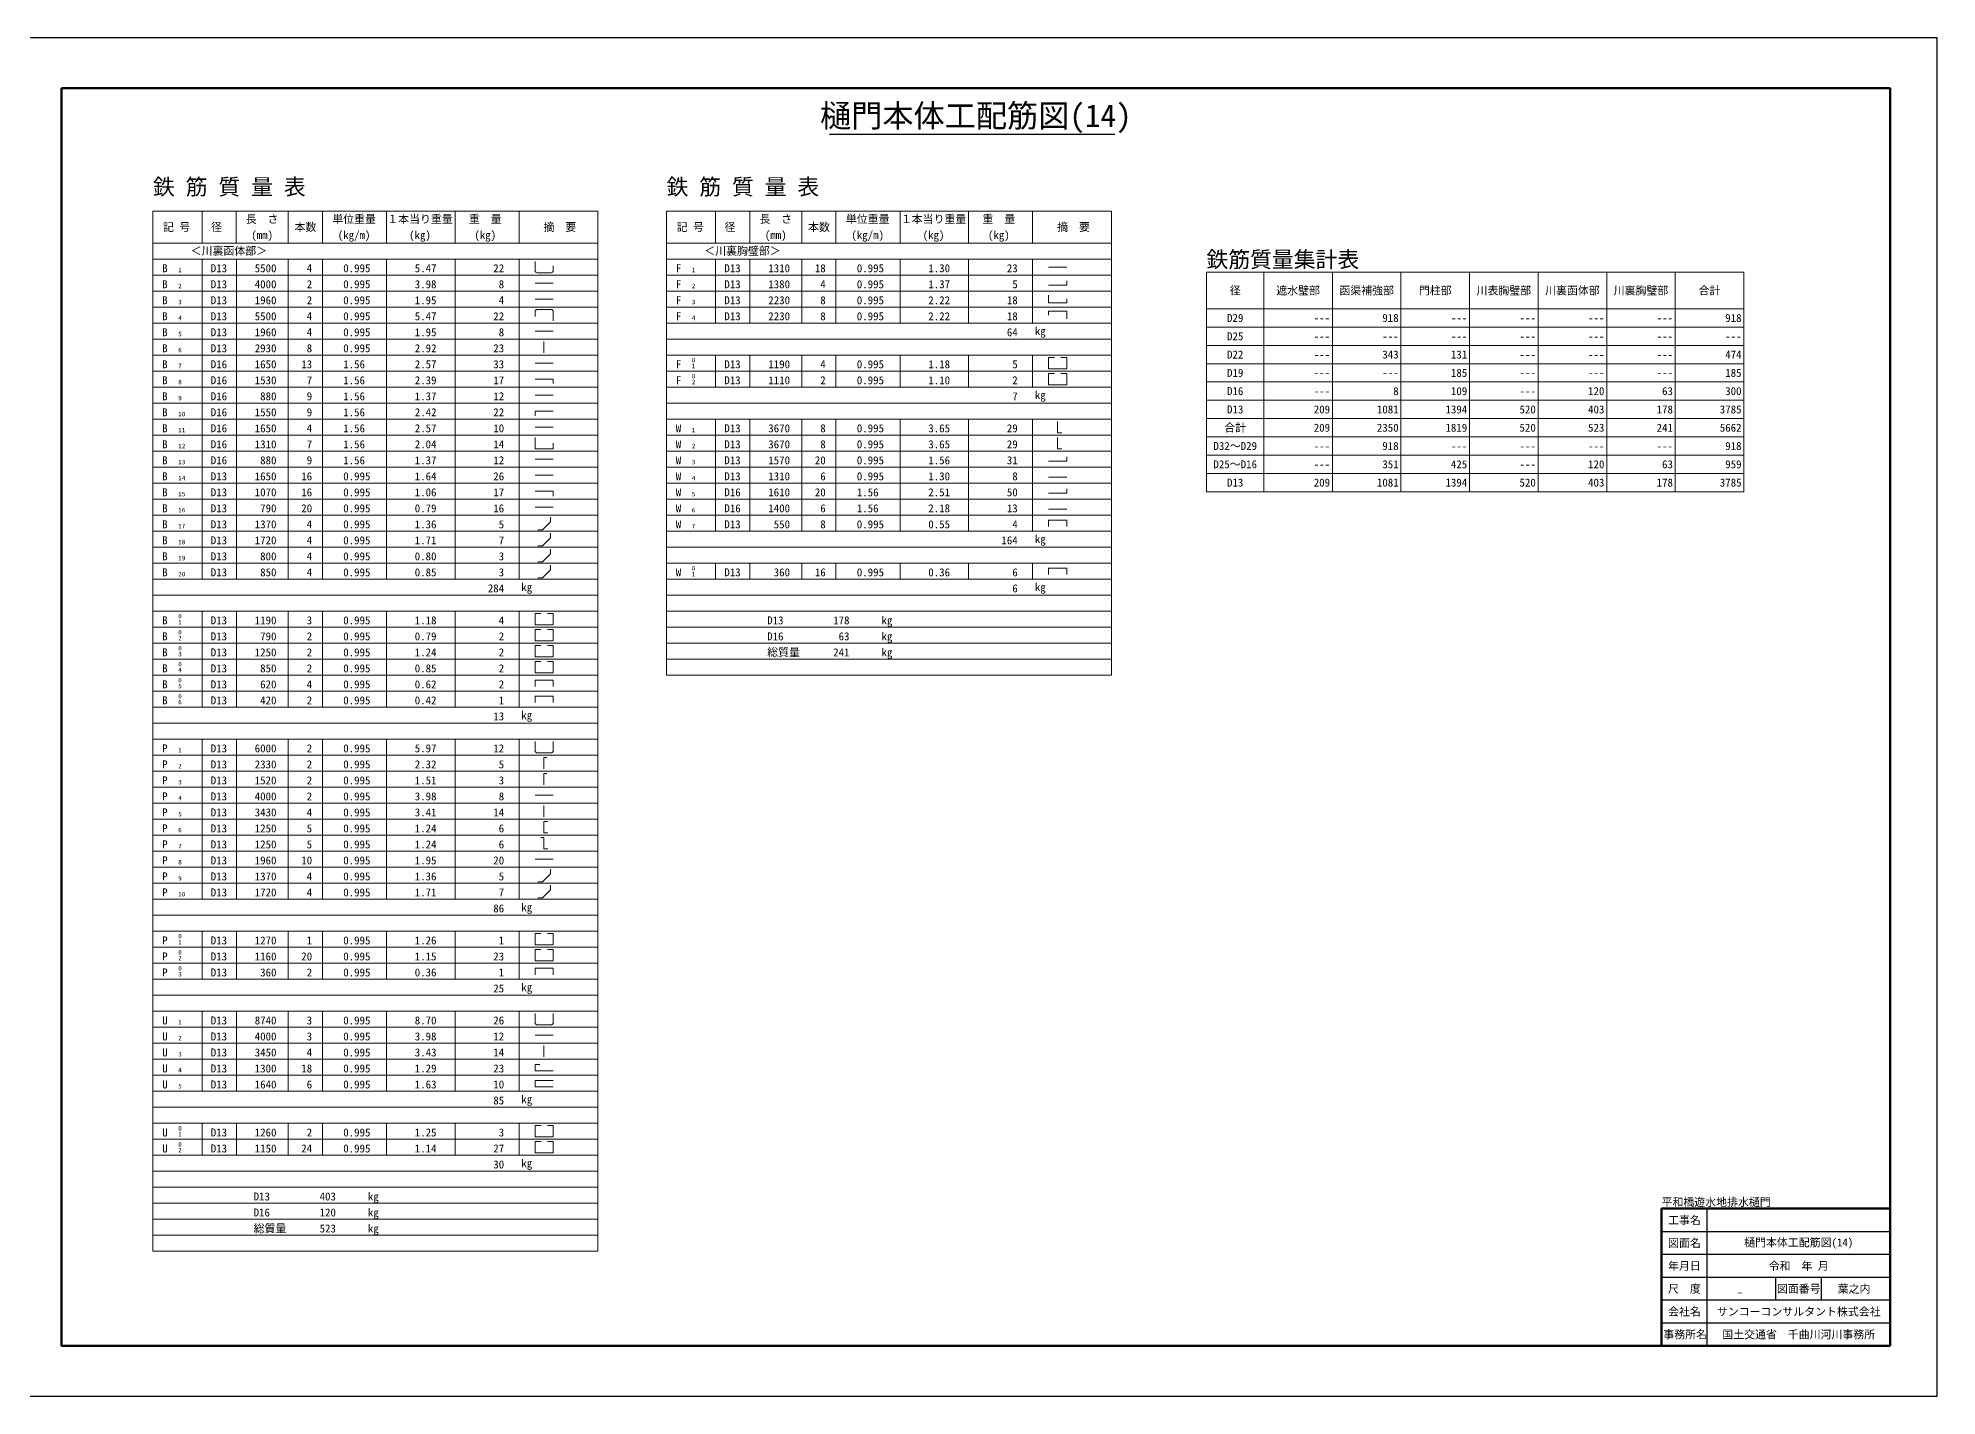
# Model space of a CAD drawing. Header units: millimetres. Extents: x 169470 to 758170, y -17820 to 11880.
# Drawn here: x 716632 to 758170, y -17820 to 11880 of the extents above; entities that cross this region are included whole.
import ezdxf
from ezdxf.enums import TextEntityAlignment as Align

# ---------------------------------------------------------------- set-up
doc = ezdxf.new("R2010")
doc.units = ezdxf.units.MM
doc.header["$LTSCALE"] = 50
doc.layers.get('Defpoints').update_dxf_attribs({"color": 151})
for name, color, linetype, lineweight in [('D-MTR-LINE', 7, 'Continuous', 13), ('D-MTR-TXT', 7, 'Continuous', 13), ('D-STR-TXT', 7, 'Continuous', 13), ('D-TTL', 2, 'Continuous', 140), ('D-TTL-FRAM', 2, 'Continuous', 50), ('D-TTL-LINE', 7, 'Continuous', 25), ('D-TTL-TXT', 7, 'Continuous', 25)]:
    doc.layers.add(name, color=color, linetype=linetype, lineweight=lineweight)
doc.styles.add('MS ゴシック', font='MS Gothic.ttf')
doc.styles.add('YOKO_GOTHIC', font='MS Gothic.ttf')

msp = doc.modelspace()

# ---------------------------------------------------------------- linework, layer by layer
at = {"layer": 'D-MTR-LINE'}
for p, q in [((742193.98, 6756.81), (753943.98, 6756.81)), ((742193.98, 6756.81), (742193.98, 1956.81)), ((743443.98, 6756.81), (743443.98, 1956.81)), ((744943.98, 6756.81), (744943.98, 1956.81)), ((746443.98, 6756.81), (746443.98, 1956.81)), ((747943.98, 6756.81), (747943.98, 1956.81)), ((749443.98, 6756.81), (749443.98, 1956.81)), ((750943.98, 6756.81), (750943.98, 1956.81)), ((752443.98, 6756.81), (752443.98, 1956.81)), ((753943.98, 6756.81), (753943.98, 1956.81)), ((742193.98, 5956.81), (753943.98, 5956.81)), ((742193.98, 5556.81), (753943.98, 5556.81)), ((742193.98, 5156.81), (753943.98, 5156.81)), ((742193.98, 4756.81), (753943.98, 4756.81)), ((742193.98, 4356.81), (753943.98, 4356.81)), ((742193.98, 3956.81), (753943.98, 3956.81)), ((742193.98, 3556.81), (753943.98, 3556.81)), ((742193.98, 3156.81), (753943.98, 3156.81)), ((742193.98, 2756.81), (753943.98, 2756.81)), ((742193.98, 2356.81), (753943.98, 2356.81)), ((742193.98, 1956.81), (753943.98, 1956.81))]:
    msp.add_line(p, q, dxfattribs=at)
at = {"layer": 'D-STR-TXT'}
for p, q in [((728880.8, 8095.09), (719147.57, 8095.09)), ((719147.57, 8095.09), (719147.57, 7045.09)), ((720220.26, 8095.09), (720220.26, 7395.09)), ((720970.25, 8095.09), (720970.25, 7395.09)), ((722103.77, 8095.09), (722103.77, 7395.09)), ((722853.76, 8095.09), (722853.76, 7395.09)), ((724253.74, 8095.09), (724253.74, 7395.09)), ((725753.73, 8095.09), (725753.73, 7395.09)), ((727153.72, 8095.09), (727153.72, 7395.09)), ((728880.8, 8095.09), (728880.8, 7045.09)), ((740114.02, 8095.09), (730380.8, 8095.09)), ((730380.8, 8095.09), (730380.8, 7045.09)), ((731453.49, 8095.09), (731453.49, 7395.09)), ((732203.48, 8095.09), (732203.48, 7395.09)), ((733336.99, 8095.09), (733336.99, 7395.09)), ((734086.99, 8095.09), (734086.99, 7395.09)), ((735486.97, 8095.09), (735486.97, 7395.09)), ((736986.96, 8095.09), (736986.96, 7395.09)), ((738386.94, 8095.09), (738386.94, 7395.09)), ((740114.02, 8095.09), (740114.02, 7045.09)), ((719147.8, 7395.09), (728880.8, 7395.09)), ((730381.02, 7395.09), (740114.02, 7395.09)), ((719147.8, 7045.09), (728880.8, 7045.09)), ((719147.8, 7045.09), (719147.8, -14654.91)), ((719147.8, 6695.09), (728880.8, 6695.09)), ((720220.8, 7045.09), (720220.8, 45.09)), ((720970.8, 7045.09), (720970.8, 45.09)), ((722103.8, 7045.09), (722103.8, 45.09)), ((722853.8, 7045.09), (722853.8, 45.09)), ((724253.8, 7045.09), (724253.8, 45.09)), ((725753.8, 7045.09), (725753.8, 45.09)), ((727153.8, 7045.09), (727153.8, 45.09)), ((727503.8, 6795.09), (727503.8, 6995.09)), ((727553.8, 6745.09), (727853.8, 6745.09)), ((727903.8, 6795.09), (727903.8, 6895.09)), ((728880.8, 7045.09), (728880.8, -14654.91)), ((730381.02, 7045.09), (730381.02, -2054.91)), ((730381.02, 7045.09), (740114.02, 7045.09)), ((730381.02, 6695.09), (740114.02, 6695.09)), ((731454.02, 7045.09), (731454.02, 5645.09)), ((732204.02, 7045.09), (732204.02, 5645.09)), ((733337.02, 7045.09), (733337.02, 5645.09)), ((734087.02, 7045.09), (734087.02, 5645.09)), ((735487.02, 7045.09), (735487.02, 5645.09)), ((736987.02, 7045.09), (736987.02, 5645.09)), ((738387.02, 7045.09), (738387.02, 5645.09)), ((738737.02, 6870.09), (739137.02, 6870.09)), ((740114.02, 7045.09), (740114.02, -2054.91)), ((719147.8, 6345.09), (728880.8, 6345.09)), ((727503.8, 6520.09), (727903.8, 6520.09)), ((730381.02, 6345.09), (740114.02, 6345.09)), ((738737.02, 6476.71), (739137.02, 6476.71)), ((738737.02, 6087.99), (738737.02, 6257.49)), ((739137.02, 6476.71), (739137.02, 6567.44)), ((719147.8, 5995.09), (728880.8, 5995.09)), ((727503.8, 6170.09), (727903.8, 6170.09)), ((730381.02, 5995.09), (740114.02, 5995.09)), ((738737.02, 6087.99), (739137.02, 6087.99)), ((739137.02, 5907.49), (738737.02, 5907.49)), ((738737.02, 5907.49), (738737.02, 5816.76)), ((739137.02, 6087.99), (739137.02, 6178.72)), ((739137.02, 5907.49), (739137.02, 5737.99)), ((719147.8, 5645.09), (728880.8, 5645.09)), ((727503.8, 5470.09), (727903.8, 5470.09)), ((730381.02, 5645.09), (740114.02, 5645.09)), ((719147.8, 5295.09), (728880.8, 5295.09)), ((727697.25, 4995.09), (727697.25, 5245.09)), ((730381.02, 5295.09), (740114.02, 5295.09)), ((719147.8, 4945.09), (728880.8, 4945.09)), ((719147.8, 4595.09), (728880.8, 4595.09)), ((727503.8, 4770.09), (727903.8, 4770.09)), ((730381.02, 4945.09), (740114.02, 4945.09)), ((730381.02, 4595.09), (740114.02, 4595.09)), ((731454.02, 4945.09), (731454.02, 4245.09)), ((732204.02, 4945.09), (732204.02, 4245.09)), ((733337.02, 4945.09), (733337.02, 4245.09)), ((734087.02, 4945.09), (734087.02, 4245.09)), ((735487.02, 4945.09), (735487.02, 4245.09)), ((736987.02, 4945.09), (736987.02, 4245.09)), ((738387.02, 4945.09), (738387.02, 4245.09)), ((738737.02, 4645.09), (738737.02, 4895.09)), ((738737.02, 4895.09), (738867.7, 4895.09)), ((738737.02, 4645.09), (739137.02, 4645.09)), ((739137.02, 4895.09), (739006.35, 4895.09)), ((739137.02, 4645.09), (739137.02, 4895.09)), ((719147.8, 4245.09), (728880.8, 4245.09)), ((730381.02, 4245.09), (740114.02, 4245.09)), ((738737.02, 4295.09), (738737.02, 4545.09)), ((738737.02, 4545.09), (738867.7, 4545.09)), ((738737.02, 4295.09), (739137.02, 4295.09)), ((739137.02, 4545.09), (739006.35, 4545.09)), ((739137.02, 4295.09), (739137.02, 4545.09)), ((719147.8, 3895.09), (728880.8, 3895.09)), ((727503.8, 4070.09), (727903.8, 4070.09)), ((730381.02, 3895.09), (740114.02, 3895.09)), ((719147.8, 3545.09), (728880.8, 3545.09)), ((727503.8, 3370.09), (727903.8, 3370.09)), ((730381.02, 3545.09), (740114.02, 3545.09)), ((731454.02, 3545.09), (731454.02, 1095.09)), ((732204.02, 3545.09), (732204.02, 1095.09)), ((733337.02, 3545.09), (733337.02, 1095.09)), ((734087.02, 3545.09), (734087.02, 1095.09)), ((735487.02, 3545.09), (735487.02, 1095.09)), ((736987.02, 3545.09), (736987.02, 1095.09)), ((738387.02, 3545.09), (738387.02, 1095.09)), ((738930.47, 3245.09), (738930.47, 3495.09)), ((719147.8, 3195.09), (728880.8, 3195.09)), ((727503.8, 2895.09), (727503.8, 3145.09)), ((727903.8, 3020.09), (727903.8, 2895.09)), ((730381.02, 3195.09), (740114.02, 3195.09)), ((738930.47, 3245.09), (739029.29, 3245.09)), ((738930.47, 2895.09), (738930.47, 3145.09)), ((719147.8, 2845.09), (728880.8, 2845.09)), ((719147.8, 2495.09), (728880.8, 2495.09)), ((727503.8, 2895.09), (727903.8, 2895.09)), ((727503.8, 2670.09), (727903.8, 2670.09)), ((730381.02, 2845.09), (740114.02, 2845.09)), ((730381.02, 2495.09), (740114.02, 2495.09)), ((738737.02, 2626.71), (739137.02, 2626.71)), ((738930.47, 2895.09), (739029.29, 2895.09)), ((739137.02, 2626.71), (739137.02, 2717.44)), ((719147.8, 2145.09), (728880.8, 2145.09)), ((727503.8, 2320.09), (727903.8, 2320.09)), ((730381.02, 2145.09), (740114.02, 2145.09)), ((738737.02, 2276.71), (739137.02, 2276.71)), ((719147.8, 1795.09), (728880.8, 1795.09)), ((730381.02, 1795.09), (740114.02, 1795.09)), ((738737.02, 1926.71), (739137.02, 1926.71)), ((739137.02, 1926.71), (739137.02, 2017.44)), ((719147.8, 1445.09), (728880.8, 1445.09)), ((727503.8, 1620.09), (727903.8, 1620.09)), ((727666.49, 1125.01), (727843.27, 1301.79)), ((727843.27, 1301.79), (727843.27, 1401.79)), ((730381.02, 1445.09), (740114.02, 1445.09)), ((738737.02, 1576.71), (739137.02, 1576.71)), ((738737.02, 1193.53), (738737.02, 1333.56)), ((738737.02, 1333.56), (739137.02, 1333.56)), ((739137.02, 1333.56), (739137.02, 1193.53)), ((719147.8, 1095.09), (728880.8, 1095.09)), ((727566.49, 1125.01), (727666.49, 1125.01)), ((727666.49, 775.01), (727843.27, 951.79)), ((727843.27, 951.79), (727843.27, 1051.79)), ((730381.02, 1095.09), (740114.02, 1095.09)), ((719147.8, 745.09), (728880.8, 745.09)), ((727566.49, 775.01), (727666.49, 775.01)), ((727566.49, 425.01), (727666.49, 425.01)), ((727666.49, 425.01), (727843.27, 601.79)), ((727843.27, 601.79), (727843.27, 701.79)), ((730381.02, 745.09), (740114.02, 745.09)), ((719147.8, 395.09), (728880.8, 395.09)), ((719147.8, 45.09), (728880.8, 45.09)), ((727566.49, 75.01), (727666.49, 75.01)), ((727666.49, 75.01), (727843.27, 251.79)), ((727843.27, 251.79), (727843.27, 351.79)), ((730381.02, 395.09), (740114.02, 395.09)), ((730381.02, 45.09), (740114.02, 45.09)), ((731454.02, 395.09), (731454.02, 45.09)), ((732204.02, 395.09), (732204.02, 45.09)), ((733337.02, 395.09), (733337.02, 45.09)), ((734087.02, 395.09), (734087.02, 45.09)), ((735487.02, 395.09), (735487.02, 45.09)), ((736987.02, 395.09), (736987.02, 45.09)), ((738387.02, 395.09), (738387.02, 45.09)), ((738737.02, 143.53), (738737.02, 283.56)), ((738737.02, 283.56), (739137.02, 283.56)), ((739137.02, 283.56), (739137.02, 143.53)), ((719147.8, -304.91), (728880.8, -304.91)), ((730381.02, -304.91), (740114.02, -304.91)), ((719147.8, -654.91), (728880.8, -654.91)), ((720220.8, -654.91), (720220.8, -2754.91)), ((720970.8, -654.91), (720970.8, -2754.91)), ((722103.8, -654.91), (722103.8, -2754.91)), ((722853.8, -654.91), (722853.8, -2754.91)), ((724253.8, -654.91), (724253.8, -2754.91)), ((725753.8, -654.91), (725753.8, -2754.91)), ((727153.8, -654.91), (727153.8, -2754.91)), ((727503.8, -954.91), (727503.8, -704.91)), ((727503.8, -704.91), (727634.47, -704.91)), ((727903.8, -704.91), (727773.12, -704.91)), ((727903.8, -954.91), (727903.8, -704.91)), ((730381.02, -654.91), (740114.02, -654.91)), ((719147.8, -1004.91), (728880.8, -1004.91)), ((727503.8, -954.91), (727903.8, -954.91)), ((727503.8, -1304.91), (727503.8, -1054.91)), ((727503.8, -1054.91), (727634.47, -1054.91)), ((727903.8, -1054.91), (727773.12, -1054.91)), ((727903.8, -1304.91), (727903.8, -1054.91)), ((730381.02, -1004.91), (740114.02, -1004.91)), ((719147.8, -1354.91), (728880.8, -1354.91)), ((727503.8, -1304.91), (727903.8, -1304.91)), ((727503.8, -1654.91), (727503.8, -1404.91)), ((727503.8, -1404.91), (727634.47, -1404.91)), ((727503.8, -1654.91), (727903.8, -1654.91)), ((727903.8, -1404.91), (727773.12, -1404.91)), ((727903.8, -1654.91), (727903.8, -1404.91)), ((730381.02, -1354.91), (740114.02, -1354.91)), ((719147.8, -1704.91), (728880.8, -1704.91)), ((719147.8, -2054.91), (728880.8, -2054.91)), ((727503.8, -2004.91), (727503.8, -1754.91)), ((727503.8, -1754.91), (727634.47, -1754.91)), ((727503.8, -2004.91), (727903.8, -2004.91)), ((727903.8, -1754.91), (727773.12, -1754.91)), ((727903.8, -2004.91), (727903.8, -1754.91)), ((730381.02, -1704.91), (740114.02, -1704.91)), ((730381.02, -2054.91), (740114.02, -2054.91)), ((719147.8, -2404.91), (728880.8, -2404.91)), ((727503.8, -2306.47), (727503.8, -2166.44)), ((727503.8, -2166.44), (727903.8, -2166.44)), ((727903.8, -2166.44), (727903.8, -2306.47)), ((719147.8, -2754.91), (728880.8, -2754.91)), ((727503.8, -2656.47), (727503.8, -2516.44)), ((727503.8, -2516.44), (727903.8, -2516.44)), ((727903.8, -2516.44), (727903.8, -2656.47)), ((719147.8, -3104.91), (728880.8, -3104.91)), ((719147.8, -3454.91), (728880.8, -3454.91)), ((720220.8, -3454.91), (720220.8, -6954.91)), ((720970.8, -3454.91), (720970.8, -6954.91)), ((722103.8, -3454.91), (722103.8, -6954.91)), ((722853.8, -3454.91), (722853.8, -6954.91)), ((724253.8, -3454.91), (724253.8, -6954.91)), ((725753.8, -3454.91), (725753.8, -6954.91)), ((727153.8, -3454.91), (727153.8, -6954.91)), ((727503.8, -3704.91), (727503.8, -3504.91)), ((727903.8, -3704.91), (727903.8, -3504.91)), ((719147.8, -3804.91), (728880.8, -3804.91)), ((727553.8, -3754.91), (727853.8, -3754.91)), ((727697.25, -4104.91), (727697.25, -3854.91)), ((727697.25, -3854.91), (727763.21, -3854.91)), ((719147.8, -4154.91), (728880.8, -4154.91)), ((719147.8, -4504.91), (728880.8, -4504.91)), ((727697.25, -4454.91), (727697.25, -4204.91)), ((727697.25, -4204.91), (727763.21, -4204.91)), ((719147.8, -4854.91), (728880.8, -4854.91)), ((727503.8, -4679.91), (727903.8, -4679.91)), ((727697.25, -5154.91), (727697.25, -4904.91)), ((719147.8, -5204.91), (728880.8, -5204.91)), ((727697.25, -5504.91), (727697.25, -5254.91)), ((727697.25, -5254.91), (727786.02, -5254.91)), ((719147.8, -5554.91), (728880.8, -5554.91)), ((727697.25, -5604.91), (727631.28, -5604.91)), ((727697.25, -5504.91), (727786.02, -5504.91)), ((727697.25, -5854.91), (727697.25, -5604.91)), ((719147.8, -5904.91), (728880.8, -5904.91)), ((727503.8, -6079.91), (727903.8, -6079.91)), ((727697.25, -5854.91), (727786.02, -5854.91)), ((719147.8, -6254.91), (728880.8, -6254.91)), ((719147.8, -6604.91), (728880.8, -6604.91)), ((727566.49, -6574.99), (727666.49, -6574.99)), ((727666.49, -6574.99), (727843.27, -6398.21)), ((727843.27, -6398.21), (727843.27, -6298.21)), ((719147.8, -6954.91), (728880.8, -6954.91)), ((727566.49, -6924.99), (727666.49, -6924.99)), ((727666.49, -6924.99), (727843.27, -6748.21)), ((727843.27, -6748.21), (727843.27, -6648.21)), ((719147.8, -7304.91), (728880.8, -7304.91)), ((719147.8, -7654.91), (728880.8, -7654.91)), ((720220.8, -7654.91), (720220.8, -8704.91)), ((720970.8, -7654.91), (720970.8, -8704.91)), ((722103.8, -7654.91), (722103.8, -8704.91)), ((722853.8, -7654.91), (722853.8, -8704.91)), ((724253.8, -7654.91), (724253.8, -8704.91)), ((725753.8, -7654.91), (725753.8, -8704.91)), ((727153.8, -7654.91), (727153.8, -8704.91)), ((727503.8, -7954.91), (727503.8, -7704.91)), ((727503.8, -7704.91), (727634.47, -7704.91)), ((727903.8, -7704.91), (727773.12, -7704.91)), ((727903.8, -7954.91), (727903.8, -7704.91)), ((719147.8, -8004.91), (728880.8, -8004.91)), ((727503.8, -7954.91), (727903.8, -7954.91)), ((727503.8, -8304.91), (727503.8, -8054.91)), ((727503.8, -8054.91), (727634.47, -8054.91)), ((727503.8, -8304.91), (727903.8, -8304.91)), ((727903.8, -8054.91), (727773.12, -8054.91)), ((727903.8, -8304.91), (727903.8, -8054.91)), ((719147.8, -8354.91), (728880.8, -8354.91)), ((719147.8, -8704.91), (728880.8, -8704.91)), ((727503.8, -8606.47), (727503.8, -8466.44)), ((727503.8, -8466.44), (727903.8, -8466.44)), ((727903.8, -8466.44), (727903.8, -8606.47)), ((719147.8, -9054.91), (728880.8, -9054.91)), ((719147.8, -9404.91), (728880.8, -9404.91)), ((720220.8, -9404.91), (720220.8, -10804.91)), ((720970.8, -9404.91), (720970.8, -10804.91)), ((722103.8, -9404.91), (722103.8, -10804.91)), ((722853.8, -9404.91), (722853.8, -10804.91)), ((724253.8, -9404.91), (724253.8, -10804.91)), ((725753.8, -9404.91), (725753.8, -10804.91)), ((727153.8, -9404.91), (727153.8, -10804.91)), ((727503.8, -9654.91), (727503.8, -9454.91)), ((727903.8, -9654.91), (727903.8, -9454.91)), ((719147.8, -9754.91), (728880.8, -9754.91)), ((727503.8, -9929.91), (727903.8, -9929.91)), ((727553.8, -9704.91), (727853.8, -9704.91)), ((719147.8, -10104.91), (728880.8, -10104.91)), ((727697.25, -10404.91), (727697.25, -10154.91)), ((719147.8, -10454.91), (728880.8, -10454.91)), ((727503.8, -10706.47), (727503.8, -10566.44)), ((727503.8, -10566.44), (727610.31, -10566.44)), ((727503.8, -10706.47), (727903.8, -10706.47)), ((719147.8, -10804.91), (728880.8, -10804.91)), ((719147.8, -11154.91), (728880.8, -11154.91)), ((720220.8, -10804.91), (720220.8, -11154.91)), ((720970.8, -10804.91), (720970.8, -11154.91)), ((722103.8, -10804.91), (722103.8, -11154.91)), ((722853.8, -10804.91), (722853.8, -11154.91)), ((724253.8, -10804.91), (724253.8, -11154.91)), ((725753.8, -10804.91), (725753.8, -11154.91)), ((727153.8, -10804.91), (727153.8, -11154.91)), ((727504.02, -11056.47), (727504.02, -10916.44)), ((727504.02, -10916.44), (727904.02, -10916.44)), ((727504.02, -11056.47), (727904.02, -11056.47)), ((719147.8, -11504.91), (728880.8, -11504.91)), ((719147.8, -11854.91), (728880.8, -11854.91)), ((720220.8, -11854.91), (720220.8, -12554.91)), ((720221.02, -11854.91), (720221.02, -12554.91)), ((720970.8, -11854.91), (720970.8, -12554.91)), ((720971.02, -11854.91), (720971.02, -12554.91)), ((722103.8, -11854.91), (722103.8, -12554.91)), ((722104.02, -11854.91), (722104.02, -12554.91)), ((722853.8, -11854.91), (722853.8, -12554.91)), ((722854.02, -11854.91), (722854.02, -12554.91)), ((724253.8, -11854.91), (724253.8, -12554.91)), ((724254.02, -11854.91), (724254.02, -12554.91)), ((725753.8, -11854.91), (725753.8, -12554.91)), ((725754.02, -11854.91), (725754.02, -12554.91)), ((727153.8, -11854.91), (727153.8, -12554.91)), ((727154.02, -11854.91), (727154.02, -12554.91)), ((727504.02, -12154.91), (727504.02, -11904.91)), ((727504.02, -11904.91), (727634.7, -11904.91)), ((727904.02, -11904.91), (727773.35, -11904.91)), ((727904.02, -12154.91), (727904.02, -11904.91)), ((719147.8, -12204.91), (728880.8, -12204.91)), ((727504.02, -12154.91), (727904.02, -12154.91)), ((727504.02, -12504.91), (727504.02, -12254.91)), ((727504.02, -12254.91), (727634.7, -12254.91)), ((727904.02, -12254.91), (727773.35, -12254.91)), ((727904.02, -12504.91), (727904.02, -12254.91)), ((719147.8, -12554.91), (728880.8, -12554.91)), ((727504.02, -12504.91), (727904.02, -12504.91)), ((719147.8, -12904.91), (728880.8, -12904.91)), ((719147.8, -13254.91), (728880.8, -13254.91)), ((719147.8, -13604.91), (728880.8, -13604.91)), ((719147.8, -13954.91), (728880.8, -13954.91)), ((719147.8, -14304.91), (728880.8, -14304.91)), ((719147.8, -14654.91), (728880.8, -14654.91))]:
    msp.add_line(p, q, dxfattribs=at)
msp.add_lwpolyline([(727503.8, 5792.44), (727503.8, 5892.44, -0.41421356), (727553.8, 5942.44), (727853.8, 5942.44, -0.41421356), (727903.8, 5892.44), (727903.8, 5692.44)], format="xyb", dxfattribs=at)
for points in [[(727503.8, 4420.09), (727903.8, 4420.09), (727903.8, 4322.7)], [(727903.8, 3720.09), (727503.8, 3720.09), (727503.8, 3614.66)], [(727503.8, 1970.09), (727903.8, 1970.09), (727903.8, 1858.14)]]:
    msp.add_lwpolyline(points, dxfattribs=at)
for centre, start, end in [((727553.8, 6795.09), 180, 270), ((727853.8, 6795.09), 270, 0), ((727553.8, -3704.91), 180, 270), ((727853.8, -3704.91), 270, 0), ((727553.8, -9654.91), 180, 270), ((727853.8, -9654.91), 270, 0)]:
    msp.add_arc(centre, 50, start, end, dxfattribs=at)
at = {"layer": 'D-TTL'}
msp.add_lwpolyline([(717144.53, 10780), (717144.53, -16720), (757144.53, -16720), (757144.53, 10780)], close=True, dxfattribs=at)
at = {"layer": 'D-TTL-FRAM'}
msp.add_lwpolyline([(752144.53, -16720), (752144.53, -13720), (757144.53, -13720)], dxfattribs=at)
at = {"layer": 'D-TTL-LINE'}
for p, q in [((733946.15, 9780), (740185.26, 9780)), ((753144.53, -16720), (753144.53, -13720)), ((752144.53, -14220), (757144.53, -14220)), ((752144.53, -14720), (757144.53, -14720)), ((752144.53, -15220), (757144.53, -15220)), ((754644.53, -15720), (754644.53, -15220)), ((755644.53, -15720), (755644.53, -15220)), ((752144.53, -15720), (757144.53, -15720)), ((752144.53, -16220), (757144.53, -16220))]:
    msp.add_line(p, q, dxfattribs=at)
at = {"layer": 'Defpoints', "color": 1}
msp.add_lwpolyline([(716119.53, 11880), (716119.53, -17820), (758169.53, -17820), (758169.53, 11880)], close=True, dxfattribs=at)

# ---------------------------------------------------------------- texts
at = {"layer": 'D-MTR-TXT', "style": 'MS ゴシック'}
for s, p in [('＜川裏函体部＞', (720807.44, 7228.7)), ('＜川裏胸璧部＞', (732040.67, 7228.7))]:
    msp.add_text(s, height=175, dxfattribs=at).set_placement(p, align=Align.MIDDLE)
for s, height, p in [('B ', 175, (719348.87, 6756.64)), ('1', 100, (719698.87, 6756.64)), ('0.995', 175, (723308.87, 6756.64)), ('F ', 175, (730582.1, 6756.64)), ('1', 100, (730932.1, 6756.64)), ('0.995', 175, (734542.1, 6756.64)), ('B ', 175, (719348.87, 6406.64)), ('B ', 175, (719348.87, 6056.64)), ('2', 100, (719698.87, 6406.64)), ('0.995', 175, (723308.87, 6406.64)), ('F ', 175, (730582.1, 6406.64)), ('F ', 175, (730582.1, 6056.64)), ('2', 100, (730932.1, 6406.64)), ('0.995', 175, (734542.1, 6406.64)), ('B ', 175, (719348.87, 5706.64)), ('3', 100, (719698.87, 6056.64)), ('0.995', 175, (723308.87, 6056.64)), ('0.995', 175, (723308.87, 5706.64)), ('F ', 175, (730582.1, 5706.64)), ('3', 100, (730932.1, 6056.64)), ('0.995', 175, (734542.1, 6056.64)), ('0.995', 175, (734542.1, 5706.64)), ('B ', 175, (719348.87, 5356.64)), ('4', 100, (719698.87, 5706.64)), ('5', 100, (719698.87, 5356.64)), ('0.995', 175, (723308.87, 5356.64)), ('4', 100, (730932.1, 5706.64)), ('B ', 175, (719348.87, 5006.64)), ('6', 100, (719698.87, 5006.64)), ('0.995', 175, (723308.87, 5006.64)), ('B ', 175, (719348.87, 4656.64)), ('7', 100, (719698.87, 4656.64)), ('1.56 ', 175, (723308.87, 4656.64)), ('F', 175, (730582.1, 4656.64)), ('0', 100, (730932.1, 4786.64)), ('1', 100, (730932.1, 4656.64)), ('0.995', 175, (734542.1, 4656.64)), ('B ', 175, (719348.87, 4306.64)), ('8', 100, (719698.87, 4306.64)), ('1.56 ', 175, (723308.87, 4306.64)), ('F', 175, (730582.1, 4306.64)), ('2', 100, (730932.1, 4306.64)), ('0', 100, (730932.1, 4436.64)), ('0.995', 175, (734542.1, 4306.64)), ('B ', 175, (719348.87, 3956.64)), ('B ', 175, (719348.87, 3606.64)), ('9', 100, (719698.87, 3956.64)), ('1.56 ', 175, (723308.87, 3956.64)), ('1.56 ', 175, (723308.87, 3606.64)), ('B ', 175, (719348.87, 3256.64)), ('10', 100, (719698.87, 3606.64)), ('11', 100, (719698.87, 3256.64)), ('1.56 ', 175, (723308.87, 3256.64)), ('W ', 175, (730582.1, 3256.64)), ('1', 100, (730932.1, 3256.64)), ('0.995', 175, (734542.1, 3256.64)), ('B ', 175, (719348.87, 2906.64)), ('12', 100, (719698.87, 2906.64)), ('1.56 ', 175, (723308.87, 2906.64)), ('W ', 175, (730582.1, 2906.64)), ('2', 100, (730932.1, 2906.64)), ('0.995', 175, (734542.1, 2906.64)), ('B ', 175, (719348.87, 2556.64)), ('13', 100, (719698.87, 2556.64)), ('1.56 ', 175, (723308.87, 2556.64)), ('W ', 175, (730582.1, 2556.64)), ('3', 100, (730932.1, 2556.64)), ('0.995', 175, (734542.1, 2556.64)), ('B ', 175, (719348.87, 2206.64)), ('14', 100, (719698.87, 2206.64)), ('0.995', 175, (723308.87, 2206.64)), ('W ', 175, (730582.1, 2206.64)), ('4', 100, (730932.1, 2206.64)), ('0.995', 175, (734542.1, 2206.64)), ('B ', 175, (719348.87, 1856.64)), ('B ', 175, (719348.87, 1506.64)), ('15', 100, (719698.87, 1856.64)), ('0.995', 175, (723308.87, 1856.64)), ('0.995', 175, (723308.87, 1506.64)), ('W ', 175, (730582.1, 1856.64)), ('W ', 175, (730582.1, 1506.64)), ('5', 100, (730932.1, 1856.64)), ('1.56 ', 175, (734542.1, 1856.64)), ('1.56 ', 175, (734542.1, 1506.64)), ('B ', 175, (719348.87, 1156.64)), ('16', 100, (719698.87, 1506.64)), ('17', 100, (719698.87, 1156.64)), ('0.995', 175, (723308.87, 1156.64)), ('W ', 175, (730582.1, 1156.64)), ('6', 100, (730932.1, 1506.64)), ('7', 100, (730932.1, 1156.64)), ('0.995', 175, (734542.1, 1156.64)), ('B ', 175, (719348.87, 806.64)), ('18', 100, (719698.87, 806.64)), ('0.995', 175, (723308.87, 806.64)), ('B ', 175, (719348.87, 456.64)), ('19', 100, (719698.87, 456.64)), ('0.995', 175, (723308.87, 456.64)), ('B', 175, (719348.87, 106.64)), ('20', 100, (719698.87, 106.64)), ('0.995', 175, (723308.87, 106.64)), ('W', 175, (730582.1, 106.64)), ('0', 100, (730932.1, 236.64)), ('1', 100, (730932.1, 106.64)), ('0.995', 175, (734542.1, 106.64)), ('B', 175, (719348.87, -943.36)), ('0', 100, (719698.87, -813.36)), ('0.995', 175, (723308.87, -943.36)), ('D13', 175, (732582.1, -943.36)), ('kg', 175, (735082.1, -943.36)), ('B', 175, (719348.87, -1293.36)), ('2', 100, (719698.87, -1293.36)), ('0', 100, (719698.87, -1163.36)), ('1', 100, (719698.87, -943.36)), ('0.995', 175, (723308.87, -1293.36)), ('D16', 175, (732582.1, -1293.36)), ('kg', 175, (735082.1, -1293.36)), ('B', 175, (719348.87, -1643.36)), ('3', 100, (719698.87, -1643.36)), ('0', 100, (719698.87, -1513.36)), ('0.995', 175, (723308.87, -1643.36)), ('総質量', 175, (732582.1, -1643.36)), ('kg', 175, (735082.1, -1643.36)), ('B', 175, (719348.87, -1993.36)), ('4', 100, (719698.87, -1993.36)), ('0', 100, (719698.87, -1863.36)), ('0.995', 175, (723308.87, -1993.36)), ('B', 175, (719348.87, -2343.36)), ('5', 100, (719698.87, -2343.36)), ('0', 100, (719698.87, -2213.36)), ('0', 100, (719698.87, -2563.36)), ('0.995', 175, (723308.87, -2343.36)), ('B', 175, (719348.87, -2693.36)), ('6', 100, (719698.87, -2693.36)), ('0.995', 175, (723308.87, -2693.36)), ('P ', 175, (719348.87, -3743.36)), ('1', 100, (719698.87, -3743.36)), ('0.995', 175, (723308.87, -3743.36)), ('P ', 175, (719348.87, -4093.36)), ('2', 100, (719698.87, -4093.36)), ('0.995', 175, (723308.87, -4093.36)), ('P ', 175, (719348.87, -4443.36)), ('3', 100, (719698.87, -4443.36)), ('0.995', 175, (723308.87, -4443.36)), ('P ', 175, (719348.87, -4793.36)), ('P ', 175, (719348.87, -5143.36)), ('4', 100, (719698.87, -4793.36)), ('0.995', 175, (723308.87, -4793.36)), ('0.995', 175, (723308.87, -5143.36)), ('P ', 175, (719348.87, -5493.36)), ('5', 100, (719698.87, -5143.36)), ('6', 100, (719698.87, -5493.36)), ('0.995', 175, (723308.87, -5493.36)), ('P ', 175, (719348.87, -5843.36)), ('7', 100, (719698.87, -5843.36)), ('0.995', 175, (723308.87, -5843.36)), ('P', 175, (719348.87, -6193.36)), ('8', 100, (719698.87, -6193.36)), ('0.995', 175, (723308.87, -6193.36)), ('P ', 175, (719348.87, -6543.36)), ('9', 100, (719698.87, -6543.36)), ('0.995', 175, (723308.87, -6543.36)), ('P ', 175, (719348.87, -6893.36)), ('10', 100, (719698.87, -6893.36)), ('0.995', 175, (723308.87, -6893.36)), ('P', 175, (719348.87, -7943.36)), ('0', 100, (719698.87, -7813.36)), ('1', 100, (719698.87, -7943.36)), ('0.995', 175, (723308.87, -7943.36)), ('P', 175, (719348.87, -8293.36)), ('2', 100, (719698.87, -8293.36)), ('0', 100, (719698.87, -8163.36)), ('0.995', 175, (723308.87, -8293.36)), ('P', 175, (719348.87, -8643.36)), ('3', 100, (719698.87, -8643.36)), ('0', 100, (719698.87, -8513.36)), ('0.995', 175, (723308.87, -8643.36)), ('U ', 175, (719348.87, -9693.36)), ('0.995', 175, (723308.87, -9693.36)), ('U ', 175, (719348.87, -10043.36)), ('2', 100, (719698.87, -10043.36)), ('1', 100, (719698.87, -9693.36)), ('0.995', 175, (723308.87, -10043.36)), ('U ', 175, (719348.87, -10393.36)), ('3', 100, (719698.87, -10393.36)), ('0.995', 175, (723308.87, -10393.36)), ('U ', 175, (719348.87, -10743.36)), ('4', 100, (719698.87, -10743.36)), ('0.995', 175, (723308.87, -10743.36)), ('U ', 175, (719349.1, -11093.36)), ('5', 100, (719699.1, -11093.36)), ('0.995', 175, (723309.1, -11093.36)), ('U', 175, (719349.1, -12143.36)), ('0', 100, (719699.1, -12013.36)), ('0.995', 175, (723309.1, -12143.36)), ('U', 175, (719349.1, -12493.36)), ('2', 100, (719699.1, -12493.36)), ('0', 100, (719699.1, -12363.36)), ('1', 100, (719699.1, -12143.36)), ('0.995', 175, (723309.1, -12493.36)), ('D13', 175, (721348.87, -13543.36)), ('kg', 175, (723848.87, -13543.36)), ('総質量', 175, (721348.87, -14243.36)), ('D16', 175, (721348.87, -13893.36)), ('kg', 175, (723848.87, -13893.36)), ('kg', 175, (723848.87, -14243.36))]:
    msp.add_text(s, height=height, dxfattribs=at).set_placement(p)
for s, p in [('D13', (720768.87, 6756.64)), ('5500', (721848.87, 6756.64)), ('4', (722628.87, 6756.64)), ('5.47', (725348.87, 6756.64)), ('22', (726828.87, 6756.64)), ('D13', (732002.1, 6756.64)), ('1310', (733082.1, 6756.64)), ('18', (733862.1, 6756.64)), ('1.30', (736582.1, 6756.64)), ('23', (738062.1, 6756.64)), ('D13', (720768.87, 6406.64)), ('D13', (720768.87, 6056.64)), ('4000', (721848.87, 6406.64)), ('2', (722628.87, 6406.64)), ('3.98', (725348.87, 6406.64)), ('8', (726828.87, 6406.64)), ('D13', (732002.1, 6406.64)), ('D13', (732002.1, 6056.64)), ('1380', (733082.1, 6406.64)), ('4', (733862.1, 6406.64)), ('1.37', (736582.1, 6406.64)), ('5', (738062.1, 6406.64)), ('D13', (720768.87, 5706.64)), ('5500', (721848.87, 5706.64)), ('1960', (721848.87, 6056.64)), ('4', (722628.87, 5706.64)), ('2', (722628.87, 6056.64)), ('5.47', (725348.87, 5706.64)), ('1.95', (725348.87, 6056.64)), ('22', (726828.87, 5706.64)), ('4', (726828.87, 6056.64)), ('D13', (732002.1, 5706.64)), ('2230', (733082.1, 6056.64)), ('2230', (733082.1, 5706.64)), ('8', (733862.1, 6056.64)), ('8', (733862.1, 5706.64)), ('2.22', (736582.1, 6056.64)), ('2.22', (736582.1, 5706.64)), ('18', (738062.1, 6056.64)), ('18', (738062.1, 5706.64)), ('D13', (720768.87, 5356.64)), ('1960', (721848.87, 5356.64)), ('4', (722628.87, 5356.64)), ('1.95', (725348.87, 5356.64)), ('8', (726828.87, 5356.64)), ('64', (738062.1, 5356.64)), ('D13', (720768.87, 5006.64)), ('2930', (721848.87, 5006.64)), ('8', (722628.87, 5006.64)), ('2.92', (725348.87, 5006.64)), ('23', (726828.87, 5006.64)), ('D16', (720768.87, 4656.64)), ('1650', (721848.87, 4656.64)), ('13', (722628.87, 4656.64)), ('2.57', (725348.87, 4656.64)), ('33', (726828.87, 4656.64)), ('D13', (732002.1, 4656.64)), ('1190', (733082.1, 4656.64)), ('4', (733862.1, 4656.64)), ('1.18', (736582.1, 4656.64)), ('5', (738062.1, 4656.64)), ('D16', (720768.87, 4306.64)), ('1530', (721848.87, 4306.64)), ('7', (722628.87, 4306.64)), ('2.39', (725348.87, 4306.64)), ('17', (726828.87, 4306.64)), ('D13', (732002.1, 4306.64)), ('1110', (733082.1, 4306.64)), ('2', (733862.1, 4306.64)), ('1.10', (736582.1, 4306.64)), ('2', (738062.1, 4306.64)), ('D16', (720768.87, 3956.64)), ('D16', (720768.87, 3606.64)), ('1550', (721848.87, 3606.64)), ('880', (721848.87, 3956.64)), ('9', (722628.87, 3956.64)), ('9', (722628.87, 3606.64)), ('2.42', (725348.87, 3606.64)), ('1.37', (725348.87, 3956.64)), ('22', (726828.87, 3606.64)), ('12', (726828.87, 3956.64)), ('7', (738062.1, 3956.64)), ('D16', (720768.87, 3256.64)), ('1650', (721848.87, 3256.64)), ('4', (722628.87, 3256.64)), ('2.57', (725348.87, 3256.64)), ('10', (726828.87, 3256.64)), ('D13', (732002.1, 3256.64)), ('3670', (733082.1, 3256.64)), ('8', (733862.1, 3256.64)), ('3.65', (736582.1, 3256.64)), ('29', (738062.1, 3256.64)), ('D16', (720768.87, 2906.64)), ('1310', (721848.87, 2906.64)), ('7', (722628.87, 2906.64)), ('2.04', (725348.87, 2906.64)), ('14', (726828.87, 2906.64)), ('D13', (732002.1, 2906.64)), ('3670', (733082.1, 2906.64)), ('8', (733862.1, 2906.64)), ('3.65', (736582.1, 2906.64)), ('29', (738062.1, 2906.64)), ('D16', (720768.87, 2556.64)), ('880', (721848.87, 2556.64)), ('9', (722628.87, 2556.64)), ('1.37', (725348.87, 2556.64)), ('12', (726828.87, 2556.64)), ('D13', (732002.1, 2556.64)), ('1570', (733082.1, 2556.64)), ('20', (733862.1, 2556.64)), ('1.56', (736582.1, 2556.64)), ('31', (738062.1, 2556.64)), ('D13', (720768.87, 2206.64)), ('1650', (721848.87, 2206.64)), ('16', (722628.87, 2206.64)), ('1.64', (725348.87, 2206.64)), ('26', (726828.87, 2206.64)), ('D13', (732002.1, 2206.64)), ('1310', (733082.1, 2206.64)), ('1.30', (736582.1, 2206.64)), ('D13', (720768.87, 1856.64)), ('D13', (720768.87, 1506.64)), ('1070', (721848.87, 1856.64)), ('790', (721848.87, 1506.64)), ('20', (722628.87, 1506.64)), ('16', (722628.87, 1856.64)), ('0.79', (725348.87, 1506.64)), ('1.06', (725348.87, 1856.64)), ('17', (726828.87, 1856.64)), ('16', (726828.87, 1506.64)), ('D16', (732002.1, 1856.64)), ('D16', (732002.1, 1506.64)), ('1610', (733082.1, 1856.64)), ('1400', (733082.1, 1506.64)), ('20', (733862.1, 1856.64)), ('6', (733862.1, 1506.64)), ('2.51', (736582.1, 1856.64)), ('2.18', (736582.1, 1506.64)), ('50', (738062.1, 1856.64)), ('13', (738062.1, 1506.64)), ('D13', (720768.87, 1156.64)), ('1370', (721848.87, 1156.64)), ('4', (722628.87, 1156.64)), ('1.36', (725348.87, 1156.64)), ('5', (726828.87, 1156.64)), ('D13', (732002.1, 1156.64)), ('550', (733082.1, 1156.64)), ('8', (733862.1, 1156.64)), ('0.55', (736582.1, 1156.64)), ('4', (738062.1, 1156.64)), ('D13', (720768.87, 806.64)), ('1720', (721848.87, 806.64)), ('4', (722628.87, 806.64)), ('1.71', (725348.87, 806.64)), ('7', (726828.87, 806.64)), ('D13', (720768.87, 456.64)), ('800', (721848.87, 456.64)), ('4', (722628.87, 456.64)), ('0.80', (725348.87, 456.64)), ('3', (726828.87, 456.64)), ('D13', (720768.87, 106.64)), ('850', (721848.87, 106.64)), ('4', (722628.87, 106.64)), ('0.85', (725348.87, 106.64)), ('3', (726828.87, 106.64)), ('D13', (732002.1, 106.64)), ('360', (733082.1, 106.64)), ('16', (733862.1, 106.64)), ('0.36', (736582.1, 106.64)), ('6', (738062.1, 106.64)), ('284', (726828.87, -243.36)), ('6', (738062.1, -243.36)), ('D13', (720768.87, -943.36)), ('1190', (721848.87, -943.36)), ('3', (722628.87, -943.36)), ('1.18', (725348.87, -943.36)), ('4', (726828.87, -943.36)), ('D13', (720768.87, -1293.36)), ('790', (721848.87, -1293.36)), ('2', (722628.87, -1293.36)), ('0.79', (725348.87, -1293.36)), ('2', (726828.87, -1293.36)), ('63', (734382.1, -1293.36)), ('D13', (720768.87, -1643.36)), ('1250', (721848.87, -1643.36)), ('2', (722628.87, -1643.36)), ('1.24', (725348.87, -1643.36)), ('2', (726828.87, -1643.36)), ('D13', (720768.87, -1993.36)), ('850', (721848.87, -1993.36)), ('2', (722628.87, -1993.36)), ('0.85', (725348.87, -1993.36)), ('2', (726828.87, -1993.36)), ('D13', (720768.87, -2343.36)), ('620', (721848.87, -2343.36)), ('4', (722628.87, -2343.36)), ('0.62', (725348.87, -2343.36)), ('2', (726828.87, -2343.36)), ('D13', (720768.87, -2693.36)), ('420', (721848.87, -2693.36)), ('2', (722628.87, -2693.36)), ('0.42', (725348.87, -2693.36)), ('13', (726828.87, -3043.36)), ('1', (726828.87, -2693.36)), ('D13', (720768.87, -3743.36)), ('6000', (721848.87, -3743.36)), ('2', (722628.87, -3743.36)), ('5.97', (725348.87, -3743.36)), ('12', (726828.87, -3743.36)), ('D13', (720768.87, -4093.36)), ('2330', (721848.87, -4093.36)), ('2', (722628.87, -4093.36)), ('2.32', (725348.87, -4093.36)), ('5', (726828.87, -4093.36)), ('D13', (720768.87, -4443.36)), ('1520', (721848.87, -4443.36)), ('2', (722628.87, -4443.36)), ('1.51', (725348.87, -4443.36)), ('3', (726828.87, -4443.36)), ('D13', (720768.87, -4793.36)), ('D13', (720768.87, -5143.36)), ('4000', (721848.87, -4793.36)), ('3430', (721848.87, -5143.36)), ('4', (722628.87, -5143.36)), ('2', (722628.87, -4793.36)), ('3.98', (725348.87, -4793.36)), ('3.41', (725348.87, -5143.36)), ('14', (726828.87, -5143.36)), ('8', (726828.87, -4793.36)), ('D13', (720768.87, -5493.36)), ('1250', (721848.87, -5493.36)), ('5', (722628.87, -5493.36)), ('1.24', (725348.87, -5493.36)), ('6', (726828.87, -5493.36)), ('D13', (720768.87, -5843.36)), ('1250', (721848.87, -5843.36)), ('5', (722628.87, -5843.36)), ('1.24', (725348.87, -5843.36)), ('6', (726828.87, -5843.36)), ('D13', (720768.87, -6193.36)), ('1960', (721848.87, -6193.36)), ('10', (722628.87, -6193.36)), ('1.95', (725348.87, -6193.36)), ('20', (726828.87, -6193.36)), ('D13', (720768.87, -6543.36)), ('1370', (721848.87, -6543.36)), ('4', (722628.87, -6543.36)), ('1.36', (725348.87, -6543.36)), ('5', (726828.87, -6543.36)), ('D13', (720768.87, -6893.36)), ('1720', (721848.87, -6893.36)), ('4', (722628.87, -6893.36)), ('1.71', (725348.87, -6893.36)), ('7', (726828.87, -6893.36)), ('86', (726828.87, -7243.36)), ('D13', (720768.87, -7943.36)), ('1270', (721848.87, -7943.36)), ('1', (722628.87, -7943.36)), ('1.26', (725348.87, -7943.36)), ('1', (726828.87, -7943.36)), ('D13', (720768.87, -8293.36)), ('1160', (721848.87, -8293.36)), ('20', (722628.87, -8293.36)), ('1.15', (725348.87, -8293.36)), ('23', (726828.87, -8293.36)), ('D13', (720768.87, -8643.36)), ('360', (721848.87, -8643.36)), ('2', (722628.87, -8643.36)), ('0.36', (725348.87, -8643.36)), ('1', (726828.87, -8643.36)), ('25', (726828.87, -8993.36)), ('D13', (720768.87, -9693.36)), ('8740', (721848.87, -9693.36)), ('3', (722628.87, -9693.36)), ('8.70', (725348.87, -9693.36)), ('26', (726828.87, -9693.36)), ('D13', (720768.87, -10043.36)), ('4000', (721848.87, -10043.36)), ('3', (722628.87, -10043.36)), ('3.98', (725348.87, -10043.36)), ('12', (726828.87, -10043.36)), ('D13', (720768.87, -10393.36)), ('3450', (721848.87, -10393.36)), ('4', (722628.87, -10393.36)), ('3.43', (725348.87, -10393.36)), ('14', (726828.87, -10393.36)), ('D13', (720768.87, -10743.36)), ('1300', (721848.87, -10743.36)), ('18', (722628.87, -10743.36)), ('1.29', (725348.87, -10743.36)), ('23', (726828.87, -10743.36)), ('D13', (720769.1, -11093.36)), ('1640', (721849.1, -11093.36)), ('6', (722629.1, -11093.36)), ('1.63', (725349.1, -11093.36)), ('10', (726829.1, -11093.36)), ('85', (726829.1, -11443.36)), ('D13', (720769.1, -12143.36)), ('1260', (721849.1, -12143.36)), ('2', (722629.1, -12143.36)), ('1.25', (725349.1, -12143.36)), ('3', (726829.1, -12143.36)), ('D13', (720769.1, -12493.36)), ('1150', (721849.1, -12493.36)), ('24', (722629.1, -12493.36)), ('1.14', (725349.1, -12493.36)), ('27', (726829.1, -12493.36)), ('30', (726829.1, -12843.36)), ('403', (723148.87, -13543.36)), ('523', (723148.87, -14243.36)), ('120', (723148.87, -13893.36))]:
    msp.add_text(s, height=175, dxfattribs=at).set_placement(p, align=Align.RIGHT)
for s, p in [('径', (742818.98, 6356.81)), ('遮水璧部', (744193.98, 6356.81)), ('函渠補強部', (745693.98, 6356.81)), ('門柱部', (747193.98, 6356.81)), ('川表胸璧部', (748693.98, 6356.81)), ('川裏函体部', (750193.98, 6356.81)), ('川裏胸璧部', (751693.98, 6356.81)), ('合計', (753193.98, 6356.81)), ('D29', (742818.98, 5756.81)), ('D25', (742818.98, 5356.81)), ('D22', (742818.98, 4956.81)), ('D19', (742818.98, 4556.81)), ('D16', (742818.98, 4156.81)), ('D13', (742818.98, 3756.81)), ('合計', (742818.98, 3356.81)), ('D32～D29', (742818.98, 2956.81)), ('D25～D16', (742818.98, 2556.81)), ('D13', (742818.98, 2156.81))]:
    msp.add_text(s, height=175, dxfattribs=at).set_placement(p, align=Align.MIDDLE_CENTER)
for s, p in [('918', (746393.98, 5756.81)), ('918', (753893.98, 5756.81)), ('---', (744893.98, 5756.81)), ('---', (747893.98, 5756.81)), ('---', (749393.98, 5756.81)), ('---', (750893.98, 5756.81)), ('---', (752393.98, 5756.81)), ('---', (744893.98, 5356.81)), ('343', (746393.98, 4956.81)), ('---', (746393.98, 5356.81)), ('131', (747893.98, 4956.81)), ('---', (747893.98, 5356.81)), ('---', (749393.98, 5356.81)), ('---', (750893.98, 5356.81)), ('---', (752393.98, 5356.81)), ('474', (753893.98, 4956.81)), ('---', (753893.98, 5356.81)), ('---', (744893.98, 4956.81)), ('185', (747893.98, 4556.81)), ('---', (749393.98, 4956.81)), ('---', (750893.98, 4956.81)), ('---', (752393.98, 4956.81)), ('185', (753893.98, 4556.81)), ('---', (744893.98, 4556.81)), ('---', (746393.98, 4556.81)), ('8', (746393.98, 4156.81)), ('109', (747893.98, 4156.81)), ('---', (749393.98, 4556.81)), ('120', (750893.98, 4156.81)), ('---', (750893.98, 4556.81)), ('---', (752393.98, 4556.81)), ('63', (752393.98, 4156.81)), ('300', (753893.98, 4156.81)), ('209', (744893.98, 3756.81)), ('---', (744893.98, 4156.81)), ('1081', (746393.98, 3756.81)), ('---', (749393.98, 4156.81)), ('403', (750893.98, 3756.81)), ('209', (744893.98, 3356.81)), ('2350', (746393.98, 3356.81)), ('523', (750893.98, 3356.81)), ('---', (744893.98, 2956.81)), ('918', (746393.98, 2956.81)), ('---', (747893.98, 2956.81)), ('---', (749393.98, 2956.81)), ('---', (750893.98, 2956.81)), ('---', (752393.98, 2956.81)), ('918', (753893.98, 2956.81)), ('---', (744893.98, 2556.81)), ('351', (746393.98, 2556.81)), ('425', (747893.98, 2556.81)), ('---', (749393.98, 2556.81)), ('120', (750893.98, 2556.81)), ('63', (752393.98, 2556.81)), ('959', (753893.98, 2556.81)), ('209', (744893.98, 2156.81)), ('1081', (746393.98, 2156.81)), ('403', (750893.98, 2156.81))]:
    msp.add_text(s, height=175, dxfattribs=at).set_placement(p, align=Align.MIDDLE_RIGHT)
at = {"layer": 'D-MTR-TXT', "color": 1, "style": 'MS ゴシック'}
for s, p in [('1394', (747893.98, 3756.81)), ('520', (749393.98, 3756.81)), ('178', (752393.98, 3756.81)), ('3785', (753893.98, 3756.81)), ('1819', (747893.98, 3356.81)), ('520', (749393.98, 3356.81)), ('241', (752393.98, 3356.81)), ('5662', (753893.98, 3356.81)), ('1394', (747893.98, 2156.81)), ('520', (749393.98, 2156.81)), ('178', (752393.98, 2156.81)), ('3785', (753893.98, 2156.81))]:
    msp.add_text(s, height=175, dxfattribs=at).set_placement(p, align=Align.MIDDLE_RIGHT)
for s, p in [('6', (733862.1, 2206.64)), ('8', (738062.1, 2206.64)), ('164', (738062.1, 806.64)), ('178', (734382.1, -943.36)), ('241', (734382.1, -1643.36))]:
    msp.add_text(s, height=175, dxfattribs=at).set_placement(p, align=Align.RIGHT)
at = {"layer": 'D-STR-TXT', "style": 'YOKO_GOTHIC'}
for s, p in [('鉄 筋 質 量 表 ', (719147.57, 8345.09)), ('鉄 筋 質 量 表 ', (730380.8, 8345.09)), ('鉄筋質量集計表', (742190.39, 6756.81))]:
    msp.add_text(s, height=350, dxfattribs=at).set_placement(p, align=Align.BOTTOM_LEFT)
for s, p in [('長  さ ', (721595.25, 7920.09)), ('単位重量 ', (723605.96, 7920.09)), ('１本当り重量 ', (725047.32, 7920.09)), ('重\u3000量 ', (726474.88, 7920.09)), ('長  さ ', (732828.48, 7920.09)), ('単位重量 ', (734839.18, 7920.09)), ('１本当り重量 ', (736280.54, 7920.09)), ('重\u3000量 ', (737708.11, 7920.09)), ('記 号 ', (719724.66, 7745.09)), ('径 ', (720595.26, 7745.09)), ('(mm) ', (721595.25, 7570.09)), ('本数 ', (722541.11, 7745.09)), ('(kg/m) ', (723605.96, 7570.09)), ('(kg) ', (725047.32, 7570.09)), ('(kg) ', (726474.88, 7570.09)), ('摘\u3000要 ', (728107.07, 7745.09)), ('記 号 ', (730957.88, 7745.09)), ('径 ', (731828.49, 7745.09)), ('(mm) ', (732828.48, 7570.09)), ('本数 ', (733774.34, 7745.09)), ('(kg/m) ', (734839.18, 7570.09)), ('(kg) ', (736280.54, 7570.09)), ('(kg) ', (737708.11, 7570.09)), ('摘\u3000要 ', (739340.3, 7745.09))]:
    msp.add_text(s, height=175, dxfattribs=at).set_placement(p, align=Align.MIDDLE_CENTER)
for p in [(738437.02, 5470.09), (738437.02, 4070.09), (738437.02, 920.09), (727203.8, -129.91), (738437.02, -129.91), (727203.8, -2929.91), (727203.8, -7129.91), (727203.8, -8879.91), (727204.02, -11329.91), (727204.02, -12729.91)]:
    msp.add_text('kg ', height=175, dxfattribs=at).set_placement(p, align=Align.MIDDLE_LEFT)
at = {"layer": 'D-TTL-TXT', "style": 'MS ゴシック'}
msp.add_text('樋門本体工配筋図(14)', height=500, dxfattribs=at).set_placement((737144.53, 9780), align=Align.BOTTOM_CENTER)
msp.add_text('平和橋遊水地排水樋門', height=175, dxfattribs=at).set_placement((752144.53, -13720), align=Align.BOTTOM_LEFT)
for s, p in [('工事名', (752644.53, -13970)), ('図面名', (752644.53, -14470)), ('樋門本体工配筋図(14)', (755144.53, -14470)), ('年月日', (752644.53, -14970)), ('令和  年 月', (755144.53, -14970)), ('尺\u3000度', (752644.53, -15470)), ('図面番号', (755144.53, -15470)), ('葉之内', (756354.43, -15470)), ('_', (753854.43, -15470)), ('会社名', (752644.53, -15970)), ('サンコーコンサルタント株式会社', (755144.53, -15970)), ('事務所名', (752660.6, -16470)), ('国土交通省\u3000千曲川河川事務所', (755144.53, -16470))]:
    msp.add_text(s, height=175, dxfattribs=at).set_placement(p, align=Align.MIDDLE)

doc.saveas('drawing.dxf')
